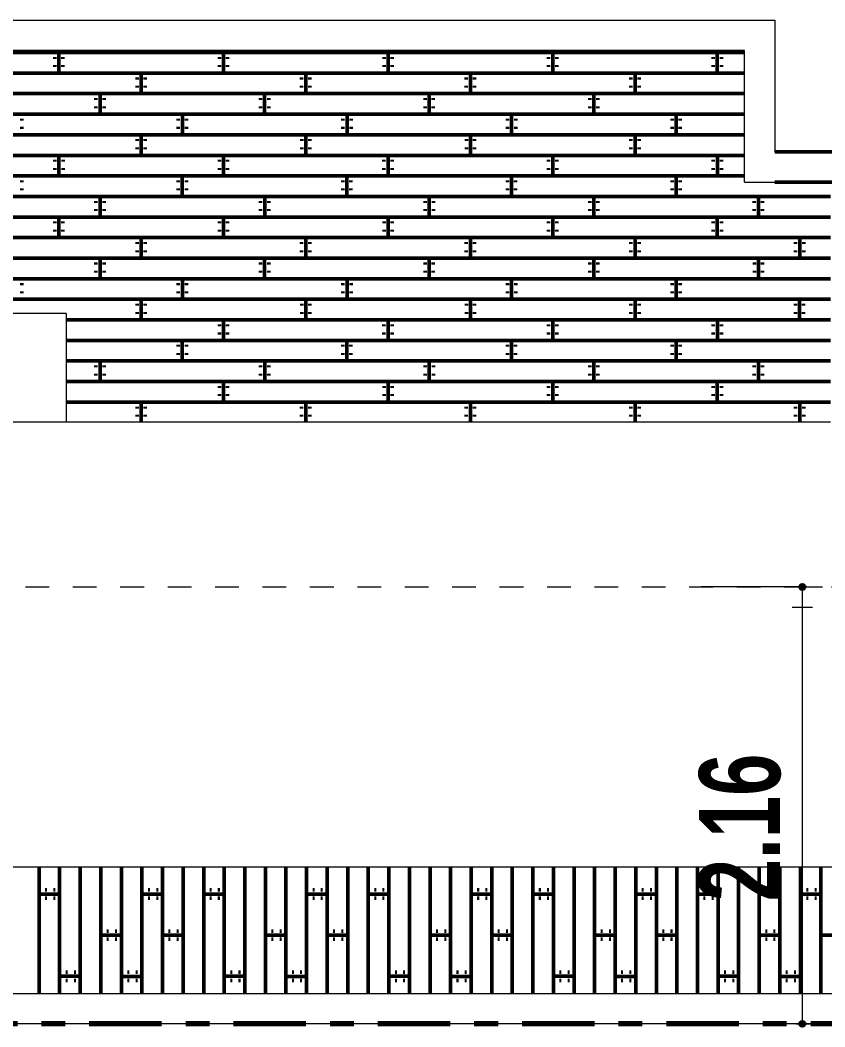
# Model space of a CAD drawing. Header units: metres. Extents: x -144 to 1000, y -717 to 29.
# Drawn here: x -49.937 to -46.543, y -584.201 to -579.953 of the extents above; entities that cross this region are included whole.
import ezdxf

# ---------------------------------------------------------------- set-up
doc = ezdxf.new("R2010")
doc.units = ezdxf.units.M
doc.linetypes.add('Basculante', pattern=[0.11625, 0.075, -0.04125])
doc.linetypes.add('Dash Dot 3_16_', pattern=[0.595313, 0.357187, -0.119063, 0, -0.119063])
doc.layers.get('0').update_dxf_attribs({"color": 1})
for name, color, linetype, lineweight in [('A-ANNO-DIMS', 1, 'Continuous', 9), ('A-DETL', 1, 'Continuous', 9), ('A-FLOR-PATT', 8, 'Continuous', 50), ('A-WALL', 4, 'Continuous', 9)]:
    doc.layers.add(name, color=color, linetype=linetype, lineweight=lineweight)
doc.styles.add('Britannic Bold_B_1', font='', dxfattribs={"width": 0.7, "height": 0.4})
doc.styles.get('Britannic Bold_B_1').set_extended_font_data('Britannic Bold', bold=True)

# ---------------------------------------------------------------- blocks, each defined once
blk = doc.blocks.new('tgitgigik')
at = {"layer": 'A-ANNO-DIMS', "lineweight": 25}
h = blk.add_hatch(color=256, dxfattribs=at)
edge = h.paths.add_edge_path()
edge.add_arc((-49.0003, -619.4271), 0.015, 0, 360)
h = blk.add_hatch(color=256, dxfattribs=at)
edge = h.paths.add_edge_path()
edge.add_arc((-49.0003, -621.5858), 0.015, 0, 360)
at = {"layer": 'A-ANNO-DIMS'}
for p, q in [((-49.0003, -619.4271), (-49.5003, -619.4271)), ((-49.0003, -621.5858), (-49.0003, -619.4271)), ((-49.0003, -619.4271), (-48.9003, -619.4271)), ((-49.0003, -621.5858), (-49.5003, -621.5858)), ((-49.0003, -621.5858), (-48.9003, -621.5858))]:
    blk.add_line(p, q, dxfattribs=at)
at = {"layer": 'A-ANNO-DIMS', "lineweight": 25}
for centre in [(-49.0003, -619.4271), (-49.0003, -621.5858)]:
    blk.add_circle(centre, 0.015, dxfattribs=at)
at = {"layer": 'A-DETL', "linetype": 'Basculante'}
blk.add_line((-65.0117, -619.4271), (-46.7863, -619.4271), dxfattribs=at)
at = {"layer": 'A-DETL'}
for p, q in [((-49.051, -619.5271), (-48.951, -619.5271)), ((-49.0327, -621.5858), (-48.9527, -621.5858))]:
    blk.add_line(p, q, dxfattribs=at)
at = {"layer": 'A-DETL', "linetype": 'Dash Dot 3_16_', "lineweight": 70}
blk.add_line((-42.1908, -621.5858), (-73.0527, -621.5858), dxfattribs=at)
at = {"layer": 'A-FLOR-PATT', "transparency": 33554559}
for p, q in [((-55.6863, -616.7871), (-49.2863, -616.7871)), ((-52.6917, -616.8177), (-52.6917, -616.8093)), ((-52.6717, -616.8893), (-52.6717, -616.7877)), ((-52.6517, -616.8177), (-52.6517, -616.8093)), ((-52.4681, -616.7871), (-52.4681, -616.7772)), ((-51.8789, -616.8177), (-51.8789, -616.8093)), ((-51.8589, -616.8893), (-51.8589, -616.7877)), ((-51.8389, -616.8177), (-51.8389, -616.8093)), ((-51.6553, -616.7871), (-51.6553, -616.7772)), ((-51.0661, -616.8177), (-51.0661, -616.8093)), ((-51.0461, -616.8893), (-51.0461, -616.7877)), ((-51.0261, -616.8177), (-51.0261, -616.8093)), ((-50.8425, -616.7871), (-50.8425, -616.7772)), ((-50.2533, -616.8177), (-50.2533, -616.8093)), ((-50.2333, -616.8893), (-50.2333, -616.7877)), ((-50.2133, -616.8177), (-50.2133, -616.8093)), ((-50.0297, -616.7871), (-50.0297, -616.7772)), ((-49.4405, -616.8177), (-49.4405, -616.8093)), ((-49.4205, -616.8893), (-49.4205, -616.7877)), ((-49.4005, -616.8177), (-49.4005, -616.8093)), ((-52.6917, -616.8583), (-52.6917, -616.8499)), ((-52.6517, -616.8583), (-52.6517, -616.8499)), ((-51.8789, -616.8583), (-51.8789, -616.8499)), ((-51.8389, -616.8583), (-51.8389, -616.8499)), ((-51.0661, -616.8583), (-51.0661, -616.8499)), ((-51.0261, -616.8583), (-51.0261, -616.8499)), ((-50.2533, -616.8583), (-50.2533, -616.8499)), ((-50.2133, -616.8583), (-50.2133, -616.8499)), ((-49.4405, -616.8583), (-49.4405, -616.8499)), ((-49.4005, -616.8583), (-49.4005, -616.8499)), ((-55.6863, -616.8887), (-49.2863, -616.8887)), ((-52.2857, -616.9197), (-52.2857, -616.9113)), ((-52.2649, -616.9903), (-52.2649, -616.8887)), ((-52.2449, -616.9197), (-52.2449, -616.9113)), ((-51.4729, -616.9197), (-51.4729, -616.9113)), ((-51.4521, -616.9903), (-51.4521, -616.8887)), ((-51.4321, -616.9197), (-51.4321, -616.9113)), ((-50.6601, -616.9197), (-50.6601, -616.9113)), ((-50.6393, -616.9903), (-50.6393, -616.8887)), ((-50.6193, -616.9197), (-50.6193, -616.9113)), ((-49.8473, -616.9197), (-49.8473, -616.9113)), ((-49.8265, -616.9903), (-49.8265, -616.8887)), ((-49.8065, -616.9197), (-49.8065, -616.9113)), ((-52.2857, -616.9603), (-52.2857, -616.9519)), ((-52.2449, -616.9603), (-52.2449, -616.9519)), ((-51.4729, -616.9603), (-51.4729, -616.9519)), ((-51.4321, -616.9603), (-51.4321, -616.9519)), ((-50.6601, -616.9603), (-50.6601, -616.9519)), ((-50.6193, -616.9603), (-50.6193, -616.9519)), ((-49.8473, -616.9603), (-49.8473, -616.9519)), ((-49.8065, -616.9603), (-49.8065, -616.9519)), ((-55.6863, -616.9903), (-49.2863, -616.9903)), ((-52.4885, -617.0209), (-52.4885, -617.0125)), ((-52.4685, -617.0925), (-52.4685, -616.9909)), ((-52.4485, -617.0209), (-52.4485, -617.0125)), ((-51.6757, -617.0209), (-51.6757, -617.0125)), ((-51.6557, -617.0925), (-51.6557, -616.9909)), ((-51.6357, -617.0209), (-51.6357, -617.0125)), ((-50.8629, -617.0209), (-50.8629, -617.0125)), ((-50.8429, -617.0925), (-50.8429, -616.9909)), ((-50.8229, -617.0209), (-50.8229, -617.0125)), ((-50.0501, -617.0209), (-50.0501, -617.0125)), ((-50.0301, -617.0925), (-50.0301, -616.9909)), ((-50.0101, -617.0209), (-50.0101, -617.0125)), ((-52.4885, -617.0615), (-52.4885, -617.0531)), ((-52.4485, -617.0615), (-52.4485, -617.0531)), ((-51.6757, -617.0615), (-51.6757, -617.0531)), ((-51.6357, -617.0615), (-51.6357, -617.0531)), ((-50.8629, -617.0615), (-50.8629, -617.0531)), ((-50.8229, -617.0615), (-50.8229, -617.0531)), ((-50.0501, -617.0615), (-50.0501, -617.0531)), ((-50.0101, -617.0615), (-50.0101, -617.0531)), ((-55.6863, -617.0919), (-49.2863, -617.0919)), ((-52.8545, -617.1229), (-52.8545, -617.1145)), ((-52.0825, -617.1229), (-52.0825, -617.1145)), ((-52.0617, -617.1935), (-52.0617, -617.0919)), ((-52.0417, -617.1229), (-52.0417, -617.1145)), ((-51.2697, -617.1229), (-51.2697, -617.1145)), ((-51.2489, -617.1935), (-51.2489, -617.0919)), ((-51.2289, -617.1229), (-51.2289, -617.1145)), ((-50.4569, -617.1229), (-50.4569, -617.1145)), ((-50.4361, -617.1935), (-50.4361, -617.0919)), ((-50.4161, -617.1229), (-50.4161, -617.1145)), ((-49.6441, -617.1229), (-49.6441, -617.1145)), ((-49.6233, -617.1935), (-49.6233, -617.0919)), ((-49.6033, -617.1229), (-49.6033, -617.1145)), ((-52.8545, -617.1635), (-52.8545, -617.1551)), ((-52.0825, -617.1635), (-52.0825, -617.1551)), ((-52.0417, -617.1635), (-52.0417, -617.1551)), ((-51.2697, -617.1635), (-51.2697, -617.1551)), ((-51.2289, -617.1635), (-51.2289, -617.1551)), ((-50.4569, -617.1635), (-50.4569, -617.1551)), ((-50.4161, -617.1635), (-50.4161, -617.1551)), ((-49.6441, -617.1635), (-49.6441, -617.1551)), ((-49.6033, -617.1635), (-49.6033, -617.1551)), ((-55.6863, -617.1935), (-49.2863, -617.1935)), ((-52.2853, -617.2241), (-52.2853, -617.2157)), ((-52.2653, -617.2957), (-52.2653, -617.1941)), ((-52.2453, -617.2241), (-52.2453, -617.2157)), ((-51.4725, -617.2241), (-51.4725, -617.2157)), ((-51.4525, -617.2957), (-51.4525, -617.1941)), ((-51.4325, -617.2241), (-51.4325, -617.2157)), ((-50.6597, -617.2241), (-50.6597, -617.2157)), ((-50.6397, -617.2957), (-50.6397, -617.1941)), ((-50.6197, -617.2241), (-50.6197, -617.2157)), ((-49.8469, -617.2241), (-49.8469, -617.2157)), ((-49.8269, -617.2957), (-49.8269, -617.1941)), ((-49.8069, -617.2241), (-49.8069, -617.2157)), ((-52.2853, -617.2647), (-52.2853, -617.2563)), ((-52.2453, -617.2647), (-52.2453, -617.2563)), ((-51.4725, -617.2647), (-51.4725, -617.2563)), ((-51.4325, -617.2647), (-51.4325, -617.2563)), ((-50.6597, -617.2647), (-50.6597, -617.2563)), ((-50.6197, -617.2647), (-50.6197, -617.2563)), ((-49.8469, -617.2647), (-49.8469, -617.2563)), ((-49.8069, -617.2647), (-49.8069, -617.2563)), ((-55.6863, -617.2951), (-49.2863, -617.2951)), ((-52.6921, -617.3261), (-52.6921, -617.3177)), ((-52.6713, -617.3967), (-52.6713, -617.2951)), ((-52.6513, -617.3261), (-52.6513, -617.3177)), ((-51.8793, -617.3261), (-51.8793, -617.3177)), ((-51.8585, -617.3967), (-51.8585, -617.2951)), ((-51.8385, -617.3261), (-51.8385, -617.3177)), ((-51.0665, -617.3261), (-51.0665, -617.3177)), ((-51.0457, -617.3967), (-51.0457, -617.2951)), ((-51.0257, -617.3261), (-51.0257, -617.3177)), ((-50.2537, -617.3261), (-50.2537, -617.3177)), ((-50.2329, -617.3967), (-50.2329, -617.2951)), ((-50.2129, -617.3261), (-50.2129, -617.3177)), ((-49.4409, -617.3261), (-49.4409, -617.3177)), ((-49.4201, -617.3967), (-49.4201, -617.2951)), ((-49.4001, -617.3261), (-49.4001, -617.3177)), ((-52.6921, -617.3667), (-52.6921, -617.3583)), ((-52.6513, -617.3667), (-52.6513, -617.3583)), ((-51.8793, -617.3667), (-51.8793, -617.3583)), ((-51.8385, -617.3667), (-51.8385, -617.3583)), ((-51.0665, -617.3667), (-51.0665, -617.3583)), ((-51.0257, -617.3667), (-51.0257, -617.3583)), ((-50.2537, -617.3667), (-50.2537, -617.3583)), ((-50.2129, -617.3667), (-50.2129, -617.3583)), ((-49.4409, -617.3667), (-49.4409, -617.3583)), ((-49.4001, -617.3667), (-49.4001, -617.3583)), ((-55.6863, -617.3967), (-49.2863, -617.3967)), ((-52.8549, -617.4273), (-52.8549, -617.4189)), ((-52.0821, -617.4273), (-52.0821, -617.4189)), ((-52.0621, -617.4989), (-52.0621, -617.3973)), ((-52.0421, -617.4273), (-52.0421, -617.4189)), ((-51.2693, -617.4273), (-51.2693, -617.4189)), ((-51.2493, -617.4989), (-51.2493, -617.3973)), ((-51.2293, -617.4273), (-51.2293, -617.4189)), ((-50.4565, -617.4273), (-50.4565, -617.4189)), ((-50.4365, -617.4989), (-50.4365, -617.3973)), ((-50.4165, -617.4273), (-50.4165, -617.4189)), ((-49.6437, -617.4273), (-49.6437, -617.4189)), ((-49.6237, -617.4989), (-49.6237, -617.3973)), ((-49.6037, -617.4273), (-49.6037, -617.4189)), ((-52.8549, -617.4679), (-52.8549, -617.4595)), ((-52.0821, -617.4679), (-52.0821, -617.4595)), ((-52.0421, -617.4679), (-52.0421, -617.4595)), ((-51.2693, -617.4679), (-51.2693, -617.4595)), ((-51.2293, -617.4679), (-51.2293, -617.4595)), ((-50.4565, -617.4679), (-50.4565, -617.4595)), ((-50.4165, -617.4679), (-50.4165, -617.4595)), ((-49.6437, -617.4679), (-49.6437, -617.4595)), ((-49.6037, -617.4679), (-49.6037, -617.4595)), ((-57.0863, -617.4983), (-48.8613, -617.4983)), ((-52.4889, -617.5293), (-52.4889, -617.5209)), ((-52.4681, -617.5999), (-52.4681, -617.4983)), ((-52.4481, -617.5293), (-52.4481, -617.5209)), ((-51.6761, -617.5293), (-51.6761, -617.5209)), ((-51.6553, -617.5999), (-51.6553, -617.4983)), ((-51.6353, -617.5293), (-51.6353, -617.5209)), ((-50.8633, -617.5293), (-50.8633, -617.5209)), ((-50.8425, -617.5999), (-50.8425, -617.4983)), ((-50.8225, -617.5293), (-50.8225, -617.5209)), ((-50.0505, -617.5293), (-50.0505, -617.5209)), ((-50.0297, -617.5999), (-50.0297, -617.4983)), ((-50.0097, -617.5293), (-50.0097, -617.5209)), ((-49.2377, -617.5293), (-49.2377, -617.5209)), ((-49.2169, -617.5999), (-49.2169, -617.4983)), ((-49.1969, -617.5293), (-49.1969, -617.5209)), ((-52.4889, -617.5699), (-52.4889, -617.5615)), ((-52.4481, -617.5699), (-52.4481, -617.5615)), ((-51.6761, -617.5699), (-51.6761, -617.5615)), ((-51.6353, -617.5699), (-51.6353, -617.5615)), ((-50.8633, -617.5699), (-50.8633, -617.5615)), ((-50.8225, -617.5699), (-50.8225, -617.5615)), ((-50.0505, -617.5699), (-50.0505, -617.5615)), ((-50.0097, -617.5699), (-50.0097, -617.5615)), ((-49.2377, -617.5699), (-49.2377, -617.5615)), ((-49.1969, -617.5699), (-49.1969, -617.5615)), ((-57.0863, -617.5999), (-48.8613, -617.5999)), ((-52.6717, -617.7021), (-52.6717, -617.6005)), ((-51.8589, -617.7021), (-51.8589, -617.6005)), ((-51.0461, -617.7021), (-51.0461, -617.6005)), ((-50.2333, -617.7021), (-50.2333, -617.6005)), ((-49.4205, -617.7021), (-49.4205, -617.6005)), ((-52.6917, -617.6305), (-52.6917, -617.6221)), ((-52.6917, -617.6711), (-52.6917, -617.6627)), ((-52.6517, -617.6305), (-52.6517, -617.6221)), ((-52.6517, -617.6711), (-52.6517, -617.6627)), ((-51.8789, -617.6305), (-51.8789, -617.6221)), ((-51.8789, -617.6711), (-51.8789, -617.6627)), ((-51.8389, -617.6305), (-51.8389, -617.6221)), ((-51.8389, -617.6711), (-51.8389, -617.6627)), ((-51.0661, -617.6305), (-51.0661, -617.6221)), ((-51.0661, -617.6711), (-51.0661, -617.6627)), ((-51.0261, -617.6305), (-51.0261, -617.6221)), ((-51.0261, -617.6711), (-51.0261, -617.6627)), ((-50.2533, -617.6305), (-50.2533, -617.6221)), ((-50.2533, -617.6711), (-50.2533, -617.6627)), ((-50.2133, -617.6305), (-50.2133, -617.6221)), ((-50.2133, -617.6711), (-50.2133, -617.6627)), ((-49.4405, -617.6305), (-49.4405, -617.6221)), ((-49.4405, -617.6711), (-49.4405, -617.6627)), ((-49.4005, -617.6305), (-49.4005, -617.6221)), ((-49.4005, -617.6711), (-49.4005, -617.6627)), ((-57.0863, -617.7015), (-48.8613, -617.7015)), ((-52.2649, -617.8031), (-52.2649, -617.7015)), ((-51.4521, -617.8031), (-51.4521, -617.7015)), ((-50.6393, -617.8031), (-50.6393, -617.7015)), ((-49.8265, -617.8031), (-49.8265, -617.7015)), ((-49.0137, -617.8031), (-49.0137, -617.7015)), ((-52.2857, -617.7325), (-52.2857, -617.7241)), ((-52.2857, -617.7731), (-52.2857, -617.7647)), ((-52.2449, -617.7325), (-52.2449, -617.7241)), ((-52.2449, -617.7731), (-52.2449, -617.7647)), ((-51.4729, -617.7325), (-51.4729, -617.7241)), ((-51.4729, -617.7731), (-51.4729, -617.7647)), ((-51.4321, -617.7325), (-51.4321, -617.7241)), ((-51.4321, -617.7731), (-51.4321, -617.7647)), ((-50.6601, -617.7325), (-50.6601, -617.7241)), ((-50.6601, -617.7731), (-50.6601, -617.7647)), ((-50.6193, -617.7325), (-50.6193, -617.7241)), ((-50.6193, -617.7731), (-50.6193, -617.7647)), ((-49.8473, -617.7325), (-49.8473, -617.7241)), ((-49.8473, -617.7731), (-49.8473, -617.7647)), ((-49.8065, -617.7325), (-49.8065, -617.7241)), ((-49.8065, -617.7731), (-49.8065, -617.7647)), ((-49.0345, -617.7325), (-49.0345, -617.7241)), ((-49.0345, -617.7731), (-49.0345, -617.7647)), ((-48.9937, -617.7325), (-48.9937, -617.7241)), ((-48.9937, -617.7731), (-48.9937, -617.7647)), ((-57.0863, -617.8031), (-48.8613, -617.8031)), ((-52.4685, -617.9053), (-52.4685, -617.8037)), ((-51.6557, -617.9053), (-51.6557, -617.8037)), ((-50.8429, -617.9053), (-50.8429, -617.8037)), ((-50.0301, -617.9053), (-50.0301, -617.8037)), ((-49.2173, -617.9053), (-49.2173, -617.8037)), ((-52.4885, -617.8337), (-52.4885, -617.8253)), ((-52.4885, -617.8743), (-52.4885, -617.8659)), ((-52.4485, -617.8337), (-52.4485, -617.8253)), ((-52.4485, -617.8743), (-52.4485, -617.8659)), ((-51.6757, -617.8337), (-51.6757, -617.8253)), ((-51.6757, -617.8743), (-51.6757, -617.8659)), ((-51.6357, -617.8337), (-51.6357, -617.8253)), ((-51.6357, -617.8743), (-51.6357, -617.8659)), ((-50.8629, -617.8337), (-50.8629, -617.8253)), ((-50.8629, -617.8743), (-50.8629, -617.8659)), ((-50.8229, -617.8337), (-50.8229, -617.8253)), ((-50.8229, -617.8743), (-50.8229, -617.8659)), ((-50.0501, -617.8337), (-50.0501, -617.8253)), ((-50.0501, -617.8743), (-50.0501, -617.8659)), ((-50.0101, -617.8337), (-50.0101, -617.8253)), ((-50.0101, -617.8743), (-50.0101, -617.8659)), ((-49.2373, -617.8337), (-49.2373, -617.8253)), ((-49.2373, -617.8743), (-49.2373, -617.8659)), ((-49.1973, -617.8337), (-49.1973, -617.8253)), ((-49.1973, -617.8743), (-49.1973, -617.8659)), ((-57.0863, -617.9047), (-48.8613, -617.9047)), ((-52.0617, -618.0063), (-52.0617, -617.9047)), ((-51.2489, -618.0063), (-51.2489, -617.9047)), ((-50.4361, -618.0063), (-50.4361, -617.9047)), ((-49.6233, -618.0063), (-49.6233, -617.9047)), ((-52.8545, -617.9357), (-52.8545, -617.9273)), ((-52.8545, -617.9763), (-52.8545, -617.9679)), ((-52.0825, -617.9357), (-52.0825, -617.9273)), ((-52.0825, -617.9763), (-52.0825, -617.9679)), ((-52.0417, -617.9357), (-52.0417, -617.9273)), ((-52.0417, -617.9763), (-52.0417, -617.9679)), ((-51.2697, -617.9357), (-51.2697, -617.9273)), ((-51.2697, -617.9763), (-51.2697, -617.9679)), ((-51.2289, -617.9357), (-51.2289, -617.9273)), ((-51.2289, -617.9763), (-51.2289, -617.9679)), ((-50.4569, -617.9357), (-50.4569, -617.9273)), ((-50.4569, -617.9763), (-50.4569, -617.9679)), ((-50.4161, -617.9357), (-50.4161, -617.9273)), ((-50.4161, -617.9763), (-50.4161, -617.9679)), ((-49.6441, -617.9357), (-49.6441, -617.9273)), ((-49.6441, -617.9763), (-49.6441, -617.9679)), ((-49.6033, -617.9357), (-49.6033, -617.9273)), ((-49.6033, -617.9763), (-49.6033, -617.9679)), ((-57.0863, -618.0063), (-48.8613, -618.0063)), ((-52.2653, -618.1085), (-52.2653, -618.0069)), ((-51.4525, -618.1085), (-51.4525, -618.0069)), ((-50.6397, -618.1085), (-50.6397, -618.0069)), ((-49.8269, -618.1085), (-49.8269, -618.0069)), ((-49.0141, -618.1085), (-49.0141, -618.0069)), ((-52.2853, -618.0369), (-52.2853, -618.0285)), ((-52.2453, -618.0369), (-52.2453, -618.0285)), ((-51.4725, -618.0369), (-51.4725, -618.0285)), ((-51.4325, -618.0369), (-51.4325, -618.0285)), ((-50.6597, -618.0369), (-50.6597, -618.0285)), ((-50.6197, -618.0369), (-50.6197, -618.0285)), ((-49.8469, -618.0369), (-49.8469, -618.0285)), ((-49.8069, -618.0369), (-49.8069, -618.0285)), ((-49.0341, -618.0369), (-49.0341, -618.0285)), ((-48.9941, -618.0369), (-48.9941, -618.0285)), ((-52.6363, -618.1079), (-48.8613, -618.1079)), ((-52.2853, -618.0775), (-52.2853, -618.0691)), ((-52.2453, -618.0775), (-52.2453, -618.0691)), ((-51.8585, -618.2095), (-51.8585, -618.1079)), ((-51.4725, -618.0775), (-51.4725, -618.0691)), ((-51.4325, -618.0775), (-51.4325, -618.0691)), ((-51.0457, -618.2095), (-51.0457, -618.1079)), ((-50.6597, -618.0775), (-50.6597, -618.0691)), ((-50.6197, -618.0775), (-50.6197, -618.0691)), ((-50.2329, -618.2095), (-50.2329, -618.1079)), ((-49.8469, -618.0775), (-49.8469, -618.0691)), ((-49.8069, -618.0775), (-49.8069, -618.0691)), ((-49.4201, -618.2095), (-49.4201, -618.1079)), ((-49.0341, -618.0775), (-49.0341, -618.0691)), ((-48.9941, -618.0775), (-48.9941, -618.0691)), ((-51.8793, -618.1389), (-51.8793, -618.1305)), ((-51.8385, -618.1389), (-51.8385, -618.1305)), ((-51.0665, -618.1389), (-51.0665, -618.1305)), ((-51.0257, -618.1389), (-51.0257, -618.1305)), ((-50.2537, -618.1389), (-50.2537, -618.1305)), ((-50.2129, -618.1389), (-50.2129, -618.1305)), ((-49.4409, -618.1389), (-49.4409, -618.1305)), ((-49.4001, -618.1389), (-49.4001, -618.1305)), ((-52.6363, -618.2095), (-48.8613, -618.2095)), ((-52.0621, -618.3117), (-52.0621, -618.2101)), ((-51.8793, -618.1795), (-51.8793, -618.1711)), ((-51.8385, -618.1795), (-51.8385, -618.1711)), ((-51.2493, -618.3117), (-51.2493, -618.2101)), ((-51.0665, -618.1795), (-51.0665, -618.1711)), ((-51.0257, -618.1795), (-51.0257, -618.1711)), ((-50.4365, -618.3117), (-50.4365, -618.2101)), ((-50.2537, -618.1795), (-50.2537, -618.1711)), ((-50.2129, -618.1795), (-50.2129, -618.1711)), ((-49.6237, -618.3117), (-49.6237, -618.2101)), ((-49.4409, -618.1795), (-49.4409, -618.1711)), ((-49.4001, -618.1795), (-49.4001, -618.1711)), ((-52.0821, -618.2401), (-52.0821, -618.2317)), ((-52.0421, -618.2401), (-52.0421, -618.2317)), ((-51.2693, -618.2401), (-51.2693, -618.2317)), ((-51.2293, -618.2401), (-51.2293, -618.2317)), ((-50.4565, -618.2401), (-50.4565, -618.2317)), ((-50.4165, -618.2401), (-50.4165, -618.2317)), ((-49.6437, -618.2401), (-49.6437, -618.2317)), ((-49.6037, -618.2401), (-49.6037, -618.2317)), ((-52.6363, -618.3111), (-48.8613, -618.3111)), ((-52.4681, -618.4127), (-52.4681, -618.3111)), ((-52.0821, -618.2807), (-52.0821, -618.2723)), ((-52.0421, -618.2807), (-52.0421, -618.2723)), ((-51.6553, -618.4127), (-51.6553, -618.3111)), ((-51.2693, -618.2807), (-51.2693, -618.2723)), ((-51.2293, -618.2807), (-51.2293, -618.2723)), ((-50.8425, -618.4127), (-50.8425, -618.3111)), ((-50.4565, -618.2807), (-50.4565, -618.2723)), ((-50.4165, -618.2807), (-50.4165, -618.2723)), ((-50.0297, -618.4127), (-50.0297, -618.3111)), ((-49.6437, -618.2807), (-49.6437, -618.2723)), ((-49.6037, -618.2807), (-49.6037, -618.2723)), ((-49.2169, -618.4127), (-49.2169, -618.3111)), ((-52.4889, -618.3421), (-52.4889, -618.3337)), ((-52.4481, -618.3421), (-52.4481, -618.3337)), ((-51.6761, -618.3421), (-51.6761, -618.3337)), ((-51.6353, -618.3421), (-51.6353, -618.3337)), ((-50.8633, -618.3421), (-50.8633, -618.3337)), ((-50.8225, -618.3421), (-50.8225, -618.3337)), ((-50.0505, -618.3421), (-50.0505, -618.3337)), ((-50.0097, -618.3421), (-50.0097, -618.3337)), ((-49.2377, -618.3421), (-49.2377, -618.3337)), ((-49.1969, -618.3421), (-49.1969, -618.3337)), ((-52.6363, -618.4127), (-48.8613, -618.4127)), ((-52.4889, -618.3827), (-52.4889, -618.3743)), ((-52.4481, -618.3827), (-52.4481, -618.3743)), ((-51.8589, -618.5149), (-51.8589, -618.4133)), ((-51.6761, -618.3827), (-51.6761, -618.3743)), ((-51.6353, -618.3827), (-51.6353, -618.3743)), ((-51.0461, -618.5149), (-51.0461, -618.4133)), ((-50.8633, -618.3827), (-50.8633, -618.3743)), ((-50.8225, -618.3827), (-50.8225, -618.3743)), ((-50.2333, -618.5149), (-50.2333, -618.4133)), ((-50.0505, -618.3827), (-50.0505, -618.3743)), ((-50.0097, -618.3827), (-50.0097, -618.3743)), ((-49.4205, -618.5149), (-49.4205, -618.4133)), ((-49.2377, -618.3827), (-49.2377, -618.3743)), ((-49.1969, -618.3827), (-49.1969, -618.3743)), ((-51.8789, -618.4433), (-51.8789, -618.4349)), ((-51.8389, -618.4433), (-51.8389, -618.4349)), ((-51.0661, -618.4433), (-51.0661, -618.4349)), ((-51.0261, -618.4433), (-51.0261, -618.4349)), ((-50.2533, -618.4433), (-50.2533, -618.4349)), ((-50.2133, -618.4433), (-50.2133, -618.4349)), ((-49.4405, -618.4433), (-49.4405, -618.4349)), ((-49.4005, -618.4433), (-49.4005, -618.4349)), ((-52.6363, -618.5143), (-48.8613, -618.5143)), ((-52.2649, -618.612), (-52.2649, -618.5143)), ((-51.8789, -618.4839), (-51.8789, -618.4755)), ((-51.8389, -618.4839), (-51.8389, -618.4755)), ((-51.4521, -618.612), (-51.4521, -618.5143)), ((-51.0661, -618.4839), (-51.0661, -618.4755)), ((-51.0261, -618.4839), (-51.0261, -618.4755)), ((-50.6393, -618.612), (-50.6393, -618.5143)), ((-50.2533, -618.4839), (-50.2533, -618.4755)), ((-50.2133, -618.4839), (-50.2133, -618.4755)), ((-49.8265, -618.612), (-49.8265, -618.5143)), ((-49.4405, -618.4839), (-49.4405, -618.4755)), ((-49.4005, -618.4839), (-49.4005, -618.4755)), ((-49.0137, -618.612), (-49.0137, -618.5143)), ((-52.2857, -618.5453), (-52.2857, -618.5369)), ((-52.2449, -618.5453), (-52.2449, -618.5369)), ((-51.4729, -618.5453), (-51.4729, -618.5369)), ((-51.4321, -618.5453), (-51.4321, -618.5369)), ((-50.6601, -618.5453), (-50.6601, -618.5369)), ((-50.6193, -618.5453), (-50.6193, -618.5369)), ((-49.8473, -618.5453), (-49.8473, -618.5369)), ((-49.8065, -618.5453), (-49.8065, -618.5369)), ((-49.0345, -618.5453), (-49.0345, -618.5369)), ((-48.9937, -618.5453), (-48.9937, -618.5369)), ((-52.2857, -618.5859), (-52.2857, -618.5775)), ((-52.2449, -618.5859), (-52.2449, -618.5775)), ((-51.4729, -618.5859), (-51.4729, -618.5775)), ((-51.4321, -618.5859), (-51.4321, -618.5775)), ((-50.6601, -618.5859), (-50.6601, -618.5775)), ((-50.6193, -618.5859), (-50.6193, -618.5775)), ((-49.8473, -618.5859), (-49.8473, -618.5775)), ((-49.8065, -618.5859), (-49.8065, -618.5775)), ((-49.0345, -618.5859), (-49.0345, -618.5775)), ((-48.9937, -618.5859), (-48.9937, -618.5775)), ((-52.7695, -620.812), (-52.7695, -621.4358)), ((-52.6679, -620.812), (-52.6679, -621.4358)), ((-52.5663, -620.812), (-52.5663, -621.4358)), ((-52.4647, -620.812), (-52.4647, -621.4358)), ((-52.3631, -620.812), (-52.3631, -621.4358)), ((-52.2615, -620.812), (-52.2615, -621.4358)), ((-52.1599, -620.812), (-52.1599, -621.4358)), ((-52.0583, -620.812), (-52.0583, -621.4358)), ((-51.9567, -620.812), (-51.9567, -621.4358)), ((-51.8551, -620.812), (-51.8551, -621.4358)), ((-51.7535, -620.812), (-51.7535, -621.4358)), ((-51.6519, -620.812), (-51.6519, -621.4358)), ((-51.5503, -620.812), (-51.5503, -621.4358)), ((-51.4487, -620.812), (-51.4487, -621.4358)), ((-51.3471, -620.812), (-51.3471, -621.4358)), ((-51.2455, -620.812), (-51.2455, -621.4358)), ((-51.1439, -620.812), (-51.1439, -621.4358)), ((-51.0423, -620.812), (-51.0423, -621.4358)), ((-50.9407, -620.812), (-50.9407, -621.4358)), ((-50.8391, -620.812), (-50.8391, -621.4358)), ((-50.7375, -620.812), (-50.7375, -621.4358)), ((-50.6359, -620.812), (-50.6359, -621.4358)), ((-50.5343, -620.812), (-50.5343, -621.4358)), ((-50.4327, -620.812), (-50.4327, -621.4358)), ((-50.3311, -620.812), (-50.3311, -621.4358)), ((-50.2295, -620.812), (-50.2295, -621.4358)), ((-50.1279, -620.812), (-50.1279, -621.4358)), ((-50.0263, -620.812), (-50.0263, -621.4358)), ((-49.9247, -620.812), (-49.9247, -621.4358)), ((-49.8231, -620.812), (-49.8231, -621.4358)), ((-49.7215, -620.812), (-49.7215, -621.4358)), ((-49.6199, -620.812), (-49.6199, -621.4358)), ((-49.5183, -620.812), (-49.5183, -621.4358)), ((-49.4167, -620.812), (-49.4167, -621.4358)), ((-49.3151, -620.812), (-49.3151, -621.4358)), ((-49.2135, -620.812), (-49.2135, -621.4358)), ((-49.1119, -620.812), (-49.1119, -621.4358)), ((-49.0103, -620.812), (-49.0103, -621.4358)), ((-48.9087, -620.812), (-48.9087, -621.4358)), ((-52.7695, -620.9449), (-52.6679, -620.9449)), ((-52.7395, -620.9241), (-52.7311, -620.9241)), ((-52.6988, -620.9241), (-52.6904, -620.9241)), ((-52.2621, -620.9445), (-52.1605, -620.9445)), ((-52.2311, -620.9245), (-52.2227, -620.9245)), ((-52.1904, -620.9245), (-52.182, -620.9245)), ((-51.9567, -620.9449), (-51.8551, -620.9449)), ((-51.9267, -620.9241), (-51.9183, -620.9241)), ((-51.886, -620.9241), (-51.8776, -620.9241)), ((-51.4493, -620.9445), (-51.3477, -620.9445)), ((-51.4183, -620.9245), (-51.4099, -620.9245)), ((-51.3776, -620.9245), (-51.3692, -620.9245)), ((-51.1439, -620.9449), (-51.0423, -620.9449)), ((-51.1139, -620.9241), (-51.1055, -620.9241)), ((-51.0732, -620.9241), (-51.0648, -620.9241)), ((-50.6365, -620.9445), (-50.5349, -620.9445)), ((-50.6055, -620.9245), (-50.5971, -620.9245)), ((-50.5648, -620.9245), (-50.5564, -620.9245)), ((-50.3311, -620.9449), (-50.2295, -620.9449)), ((-50.3011, -620.9241), (-50.2927, -620.9241)), ((-50.2604, -620.9241), (-50.252, -620.9241)), ((-49.8237, -620.9445), (-49.7221, -620.9445)), ((-49.7927, -620.9245), (-49.7843, -620.9245)), ((-49.752, -620.9245), (-49.7436, -620.9245)), ((-49.5183, -620.9449), (-49.4167, -620.9449)), ((-49.4883, -620.9241), (-49.4799, -620.9241)), ((-49.4476, -620.9241), (-49.4392, -620.9241)), ((-49.0109, -620.9445), (-48.9093, -620.9445)), ((-48.9799, -620.9245), (-48.9715, -620.9245)), ((-48.9392, -620.9245), (-48.9308, -620.9245)), ((-52.7395, -620.9649), (-52.7311, -620.9649)), ((-52.6988, -620.9649), (-52.6904, -620.9649)), ((-52.2311, -620.9645), (-52.2227, -620.9645)), ((-52.1904, -620.9645), (-52.182, -620.9645)), ((-51.9267, -620.9649), (-51.9183, -620.9649)), ((-51.886, -620.9649), (-51.8776, -620.9649)), ((-51.4183, -620.9645), (-51.4099, -620.9645)), ((-51.3776, -620.9645), (-51.3692, -620.9645)), ((-51.1139, -620.9649), (-51.1055, -620.9649)), ((-51.0732, -620.9649), (-51.0648, -620.9649)), ((-50.6055, -620.9645), (-50.5971, -620.9645)), ((-50.5648, -620.9645), (-50.5564, -620.9645)), ((-50.3011, -620.9649), (-50.2927, -620.9649)), ((-50.2604, -620.9649), (-50.252, -620.9649)), ((-49.7927, -620.9645), (-49.7843, -620.9645)), ((-49.752, -620.9645), (-49.7436, -620.9645)), ((-49.4883, -620.9649), (-49.4799, -620.9649)), ((-49.4476, -620.9649), (-49.4392, -620.9649)), ((-48.9799, -620.9645), (-48.9715, -620.9645)), ((-48.9392, -620.9645), (-48.9308, -620.9645)), ((-52.4653, -621.1477), (-52.3637, -621.1477)), ((-52.4343, -621.1277), (-52.4259, -621.1277)), ((-52.3936, -621.1277), (-52.3852, -621.1277)), ((-52.1599, -621.1481), (-52.0583, -621.1481)), ((-52.1299, -621.1273), (-52.1215, -621.1273)), ((-52.0892, -621.1273), (-52.0808, -621.1273)), ((-51.6525, -621.1477), (-51.5509, -621.1477)), ((-51.6215, -621.1277), (-51.6131, -621.1277)), ((-51.5808, -621.1277), (-51.5724, -621.1277)), ((-51.3471, -621.1481), (-51.2455, -621.1481)), ((-51.3171, -621.1273), (-51.3087, -621.1273)), ((-51.2764, -621.1273), (-51.268, -621.1273)), ((-50.8397, -621.1477), (-50.7381, -621.1477)), ((-50.8087, -621.1277), (-50.8003, -621.1277)), ((-50.768, -621.1277), (-50.7596, -621.1277)), ((-50.5343, -621.1481), (-50.4327, -621.1481)), ((-50.5043, -621.1273), (-50.4959, -621.1273)), ((-50.4636, -621.1273), (-50.4552, -621.1273)), ((-50.0269, -621.1477), (-49.9253, -621.1477)), ((-49.9959, -621.1277), (-49.9875, -621.1277)), ((-49.9552, -621.1277), (-49.9468, -621.1277)), ((-49.7215, -621.1481), (-49.6199, -621.1481)), ((-49.6915, -621.1273), (-49.6831, -621.1273)), ((-49.6508, -621.1273), (-49.6424, -621.1273)), ((-49.2141, -621.1477), (-49.1125, -621.1477)), ((-49.1831, -621.1277), (-49.1747, -621.1277)), ((-49.1424, -621.1277), (-49.134, -621.1277)), ((-48.9087, -621.1481), (-48.8071, -621.1481)), ((-52.4343, -621.1677), (-52.4259, -621.1677)), ((-52.3936, -621.1677), (-52.3852, -621.1677)), ((-52.1299, -621.1681), (-52.1215, -621.1681)), ((-52.0892, -621.1681), (-52.0808, -621.1681)), ((-51.6215, -621.1677), (-51.6131, -621.1677)), ((-51.5808, -621.1677), (-51.5724, -621.1677)), ((-51.3171, -621.1681), (-51.3087, -621.1681)), ((-51.2764, -621.1681), (-51.268, -621.1681)), ((-50.8087, -621.1677), (-50.8003, -621.1677)), ((-50.768, -621.1677), (-50.7596, -621.1677)), ((-50.5043, -621.1681), (-50.4959, -621.1681)), ((-50.4636, -621.1681), (-50.4552, -621.1681)), ((-49.9959, -621.1677), (-49.9875, -621.1677)), ((-49.9552, -621.1677), (-49.9468, -621.1677)), ((-49.6915, -621.1681), (-49.6831, -621.1681)), ((-49.6508, -621.1681), (-49.6424, -621.1681)), ((-49.1831, -621.1677), (-49.1747, -621.1677)), ((-49.1424, -621.1677), (-49.134, -621.1677)), ((-52.6685, -621.3509), (-52.5669, -621.3509)), ((-52.6375, -621.3309), (-52.6291, -621.3309)), ((-52.5968, -621.3309), (-52.5884, -621.3309)), ((-52.3331, -621.3305), (-52.3247, -621.3305)), ((-52.2924, -621.3305), (-52.284, -621.3305)), ((-51.8557, -621.3509), (-51.7541, -621.3509)), ((-51.8247, -621.3309), (-51.8163, -621.3309)), ((-51.784, -621.3309), (-51.7756, -621.3309)), ((-51.5203, -621.3305), (-51.5119, -621.3305)), ((-51.4796, -621.3305), (-51.4712, -621.3305)), ((-51.0429, -621.3509), (-50.9413, -621.3509)), ((-51.0119, -621.3309), (-51.0035, -621.3309)), ((-50.9712, -621.3309), (-50.9628, -621.3309)), ((-50.7075, -621.3305), (-50.6991, -621.3305)), ((-50.6668, -621.3305), (-50.6584, -621.3305)), ((-50.2301, -621.3509), (-50.1285, -621.3509)), ((-50.1991, -621.3309), (-50.1907, -621.3309)), ((-50.1584, -621.3309), (-50.15, -621.3309)), ((-49.8947, -621.3305), (-49.8863, -621.3305)), ((-49.854, -621.3305), (-49.8456, -621.3305)), ((-49.4173, -621.3509), (-49.3157, -621.3509)), ((-49.3863, -621.3309), (-49.3779, -621.3309)), ((-49.3456, -621.3309), (-49.3372, -621.3309)), ((-49.0819, -621.3305), (-49.0735, -621.3305)), ((-49.0412, -621.3305), (-49.0328, -621.3305)), ((-52.6375, -621.3709), (-52.6291, -621.3709)), ((-52.5968, -621.3709), (-52.5884, -621.3709)), ((-52.3631, -621.3513), (-52.2615, -621.3513)), ((-52.3331, -621.3713), (-52.3247, -621.3713)), ((-52.2924, -621.3713), (-52.284, -621.3713)), ((-51.8247, -621.3709), (-51.8163, -621.3709)), ((-51.784, -621.3709), (-51.7756, -621.3709)), ((-51.5503, -621.3513), (-51.4487, -621.3513)), ((-51.5203, -621.3713), (-51.5119, -621.3713)), ((-51.4796, -621.3713), (-51.4712, -621.3713)), ((-51.0119, -621.3709), (-51.0035, -621.3709)), ((-50.9712, -621.3709), (-50.9628, -621.3709)), ((-50.7375, -621.3513), (-50.6359, -621.3513)), ((-50.7075, -621.3713), (-50.6991, -621.3713)), ((-50.6668, -621.3713), (-50.6584, -621.3713)), ((-50.1991, -621.3709), (-50.1907, -621.3709)), ((-50.1584, -621.3709), (-50.15, -621.3709)), ((-49.9247, -621.3513), (-49.8231, -621.3513)), ((-49.8947, -621.3713), (-49.8863, -621.3713)), ((-49.854, -621.3713), (-49.8456, -621.3713)), ((-49.3863, -621.3709), (-49.3779, -621.3709)), ((-49.3456, -621.3709), (-49.3372, -621.3709)), ((-49.1119, -621.3513), (-49.0103, -621.3513)), ((-49.0819, -621.3713), (-49.0735, -621.3713)), ((-49.0412, -621.3713), (-49.0328, -621.3713))]:
    blk.add_line(p, q, dxfattribs=at)
at = {"layer": 'A-WALL'}
for p, q in [((-55.8363, -616.6272), (-49.1363, -616.6272)), ((-49.1363, -616.6272), (-49.1363, -617.2772)), ((-49.2863, -616.7772), (-55.6863, -616.7772)), ((-49.2863, -617.4272), (-49.2863, -616.7772)), ((-49.2863, -617.4272), (-49.1363, -617.4272)), ((-52.6363, -618.0762), (-52.9363, -618.0762)), ((-52.6363, -618.0762), (-52.6363, -618.612)), ((-62.8117, -618.612), (-48.8613, -618.612)), ((-46.6613, -620.812), (-65.0117, -620.812)), ((-57.4363, -621.4358), (-45.9863, -621.4358)), ((-45.8363, -621.5858), (-71.4991, -621.5858))]:
    blk.add_line(p, q, dxfattribs=at)
at = {"layer": 'A-WALL', "lineweight": 50}
for p, q in [((-49.1363, -617.2772), (-45.8363, -617.2772)), ((-45.8363, -617.4272), (-49.1363, -617.4272))]:
    blk.add_line(p, q, dxfattribs=at)
at = {"layer": 'A-ANNO-DIMS', "style": 'Britannic Bold_B_1', "width": 0.7}
blk.add_text('2.16', height=0.4, rotation=90, dxfattribs=at).set_placement((-49.1103, -620.9798))

msp = doc.modelspace()

# ---------------------------------------------------------------- block references
at = {"color": 3, "xscale": 0.8541994150743745, "yscale": 0.8541994150743745, "zscale": 0.8541994150743745}
msp.add_blockref('tgitgigik', (-4.7815, -53.2302), dxfattribs=at)

doc.saveas('drawing.dxf')
